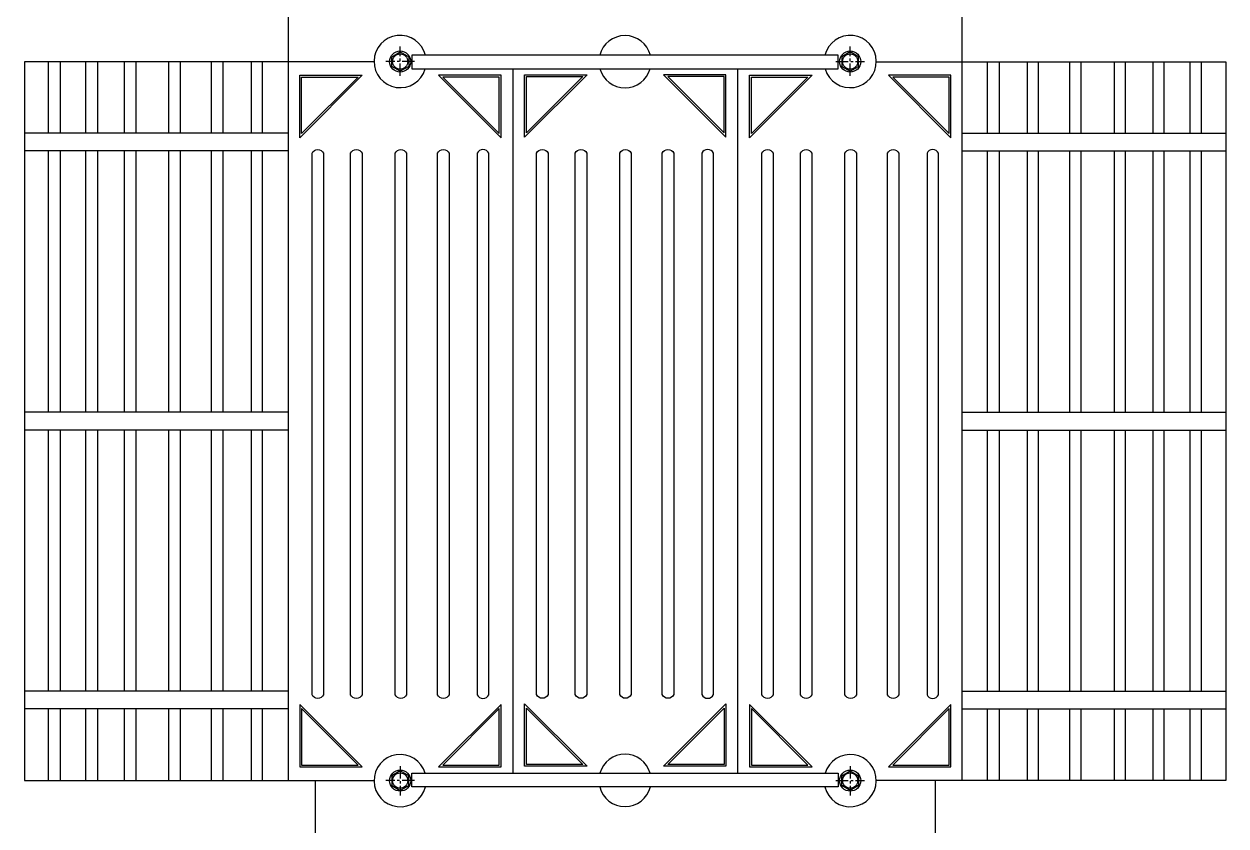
# Model space of a CAD drawing. Header units: millimetres. Extents: x 20927 to 53748, y 38421 to 54891.
# Drawn here: x 31608 to 33163, y 39304 to 40342 of the extents above; entities that cross this region are included whole.
import ezdxf

# ---------------------------------------------------------------- set-up
doc = ezdxf.new("R2010")
doc.units = ezdxf.units.MM
doc.linetypes.add('CENTERX2', pattern=[101.6, 63.5, -12.7, 12.7, -12.7])
doc.layers.add('DETAIL', color=4, linetype='Continuous')
doc.layers.add('TRANS', color=2, linetype='Continuous')

msp = doc.modelspace()

# ---------------------------------------------------------------- linework, layer by layer
at = {"layer": 'DETAIL', "color": 241, "linetype": 'CENTERX2', "ltscale": 0.25}
for p, q in [((32094.7, 40275), (32094.7, 40312.8)), ((32676.7, 40275), (32676.7, 40312.8)), ((32112.9, 40293.4), (32076.1, 40293.4)), ((32658.5, 40293.4), (32695.3, 40293.4)), ((32094.7, 39381.6), (32094.7, 39343.7)), ((32676.7, 39381.6), (32676.7, 39343.7)), ((32112.9, 39363.1), (32076.1, 39363.1)), ((32658.5, 39363.1), (32695.3, 39363.1))]:
    msp.add_line(p, q, dxfattribs=at)
at = {"layer": 'DETAIL', "ltscale": 0.25}
for p, q in [((31639.6, 40200.8), (31639.6, 40293.2)), ((31654.4, 40293.2), (31654.4, 40200.8)), ((31687.7, 40200.8), (31687.7, 40293.2)), ((31702.6, 40293.2), (31702.6, 40200.8)), ((31737.6, 40200.8), (31737.6, 40293.2)), ((31752.5, 40293.2), (31752.5, 40200.8)), ((31795.2, 40200.8), (31795.2, 40293.2)), ((31810, 40293.2), (31810, 40200.8)), ((31850.2, 40200.8), (31850.2, 40293.2)), ((31865.1, 40293.2), (31865.1, 40200.8)), ((31901.5, 40293.2), (31901.5, 40200.8)), ((31916.3, 40200.8), (31916.3, 40293.2)), ((32854.6, 40200.8), (32854.6, 40293.2)), ((32869.5, 40293.2), (32869.5, 40200.8)), ((32905.9, 40293.2), (32905.9, 40200.8)), ((32920.7, 40200.8), (32920.7, 40293.2)), ((32960.9, 40293.2), (32960.9, 40200.8)), ((32975.8, 40200.8), (32975.8, 40293.2)), ((33018.4, 40293.2), (33018.4, 40200.8)), ((33033.3, 40200.8), (33033.3, 40293.2)), ((33068.4, 40293.2), (33068.4, 40200.8)), ((33083.2, 40200.8), (33083.2, 40293.2)), ((33116.5, 40293.2), (33116.5, 40200.8)), ((33131.4, 40200.8), (33131.4, 40293.2)), ((31949.2, 40200.8), (31607.7, 40200.8)), ((32821.7, 40200.8), (33163.2, 40200.8)), ((31949.2, 40177.7), (31607.7, 40177.7)), ((31639.6, 39839.8), (31639.6, 40177.7)), ((31654.4, 40177.7), (31654.4, 39839.8)), ((31687.7, 39839.8), (31687.7, 40177.7)), ((31702.6, 40177.7), (31702.6, 39839.8)), ((31737.6, 39839.8), (31737.6, 40177.7)), ((31752.5, 40177.7), (31752.5, 39839.8)), ((31795.2, 39839.8), (31795.2, 40177.7)), ((31810, 40177.7), (31810, 39839.8)), ((31850.2, 39839.8), (31850.2, 40177.7)), ((31865.1, 40177.7), (31865.1, 39839.8)), ((31901.5, 40177.7), (31901.5, 39839.8)), ((31916.3, 39839.8), (31916.3, 40177.7)), ((32821.7, 40177.7), (33163.2, 40177.7)), ((32854.6, 39839.8), (32854.6, 40177.7)), ((32869.5, 40177.7), (32869.5, 39839.8)), ((32905.9, 40177.7), (32905.9, 39839.8)), ((32920.7, 39839.8), (32920.7, 40177.7)), ((32960.9, 40177.7), (32960.9, 39839.8)), ((32975.8, 39839.8), (32975.8, 40177.7)), ((33018.4, 40177.7), (33018.4, 39839.8)), ((33033.3, 39839.8), (33033.3, 40177.7)), ((33068.4, 40177.7), (33068.4, 39839.8)), ((33083.2, 39839.8), (33083.2, 40177.7)), ((33116.5, 40177.7), (33116.5, 39839.8)), ((33131.4, 39839.8), (33131.4, 40177.7)), ((31949.2, 39839.8), (31607.7, 39839.8)), ((32821.7, 39839.8), (33163.2, 39839.8)), ((31949.2, 39816.7), (31607.7, 39816.7)), ((31639.6, 39478.9), (31639.6, 39816.7)), ((31654.4, 39816.7), (31654.4, 39478.9)), ((31687.7, 39478.9), (31687.7, 39816.7)), ((31702.6, 39816.7), (31702.6, 39478.9)), ((31737.6, 39478.9), (31737.6, 39816.7)), ((31752.5, 39816.7), (31752.5, 39478.9)), ((31795.2, 39478.9), (31795.2, 39816.7)), ((31810, 39816.7), (31810, 39478.9)), ((31850.2, 39478.9), (31850.2, 39816.7)), ((31865.1, 39816.7), (31865.1, 39478.9)), ((31901.5, 39816.7), (31901.5, 39478.9)), ((31916.3, 39478.9), (31916.3, 39816.7)), ((32821.7, 39816.7), (33163.2, 39816.7)), ((32854.6, 39478.9), (32854.6, 39816.7)), ((32869.5, 39816.7), (32869.5, 39478.9)), ((32905.9, 39816.7), (32905.9, 39478.9)), ((32920.7, 39478.9), (32920.7, 39816.7)), ((32960.9, 39816.7), (32960.9, 39478.9)), ((32975.8, 39478.9), (32975.8, 39816.7)), ((33018.4, 39816.7), (33018.4, 39478.9)), ((33033.3, 39478.9), (33033.3, 39816.7)), ((33068.4, 39816.7), (33068.4, 39478.9)), ((33083.2, 39478.9), (33083.2, 39816.7)), ((33116.5, 39816.7), (33116.5, 39478.9)), ((33131.4, 39478.9), (33131.4, 39816.7)), ((31949.2, 39478.9), (31607.7, 39478.9)), ((32821.7, 39478.9), (33163.2, 39478.9)), ((31949.2, 39455.8), (31607.7, 39455.8)), ((31639.6, 39363.4), (31639.6, 39455.8)), ((31654.4, 39455.8), (31654.4, 39363.4)), ((31687.7, 39363.4), (31687.7, 39455.8)), ((31702.6, 39455.8), (31702.6, 39363.4)), ((31737.6, 39363.4), (31737.6, 39455.8)), ((31752.5, 39455.8), (31752.5, 39363.4)), ((31795.2, 39363.4), (31795.2, 39455.8)), ((31810, 39455.8), (31810, 39363.4)), ((31850.2, 39363.4), (31850.2, 39455.8)), ((31865.1, 39455.8), (31865.1, 39363.4)), ((31901.5, 39455.8), (31901.5, 39363.4)), ((31916.3, 39363.4), (31916.3, 39455.8)), ((32821.7, 39455.8), (33163.2, 39455.8)), ((32854.6, 39363.4), (32854.6, 39455.8)), ((32869.5, 39455.8), (32869.5, 39363.4)), ((32905.9, 39455.8), (32905.9, 39363.4)), ((32920.7, 39363.4), (32920.7, 39455.8)), ((32960.9, 39455.8), (32960.9, 39363.4)), ((32975.8, 39363.4), (32975.8, 39455.8)), ((33018.4, 39455.8), (33018.4, 39363.4)), ((33033.3, 39363.4), (33033.3, 39455.8)), ((33068.4, 39455.8), (33068.4, 39363.4)), ((33083.2, 39363.4), (33083.2, 39455.8)), ((33116.5, 39455.8), (33116.5, 39363.4)), ((33131.4, 39363.4), (33131.4, 39455.8))]:
    msp.add_line(p, q, dxfattribs=at)
at = {"layer": 'DETAIL', "color": 241, "ltscale": 0.25}
for points in [[(32094.5, 40280.8), (32083.6, 40287.1), (32083.6, 40299.7), (32094.5, 40306), (32105.5, 40299.7), (32105.5, 40287.1)], [(32676.9, 40280.8), (32687.8, 40287.1), (32687.8, 40299.7), (32676.9, 40306), (32665.9, 40299.7), (32665.9, 40287.1)], [(31967, 40273.3), (32040, 40273.3), (31967, 40200.4)], [(32222.8, 40273.3), (32149.8, 40273.3), (32222.8, 40200.4)], [(32257.9, 40274.1), (32330.9, 40274.1), (32257.9, 40201.1)], [(32513.7, 40274.1), (32440.8, 40274.1), (32513.7, 40201.1)], [(32549.1, 40273.3), (32622.1, 40273.3), (32549.1, 40200.4)], [(32804.9, 40273.3), (32731.9, 40273.3), (32804.9, 40200.4)], [(31967, 39383.2), (32040, 39383.2), (31967, 39456.2)], [(32149.8, 39383.2), (32222.8, 39383.2), (32222.8, 39456.2)], [(32330.9, 39383.9), (32257.9, 39383.9), (32257.9, 39456.9)], [(32513.7, 39383.9), (32440.8, 39383.9), (32513.7, 39456.9)], [(32549.1, 39383.2), (32622.1, 39383.2), (32549.1, 39456.2)], [(32731.9, 39383.2), (32804.9, 39383.2), (32804.9, 39456.2)], [(32094.5, 39375.8), (32083.6, 39369.5), (32083.6, 39356.8), (32094.5, 39350.5), (32105.5, 39356.8), (32105.5, 39369.5)], [(32676.9, 39375.8), (32687.8, 39369.5), (32687.8, 39356.8), (32676.9, 39350.5), (32665.9, 39356.8), (32665.9, 39369.5)]]:
    msp.add_lwpolyline(points, close=True, dxfattribs=at)
at = {"layer": 'DETAIL', "ltscale": 0.25}
for points in [[(32109.6, 40283.9), (32661.3, 40283.9), (32661.3, 40301.5), (32109.6, 40301.5)], [(31964.7, 40275.7), (32045.5, 40275.7), (31964.7, 40194.8)], [(32225.1, 40275.7), (32144.2, 40275.7), (32225.1, 40194.8)], [(32255.6, 40276.4), (32336.5, 40276.4), (32255.6, 40195.5)], [(32516, 40276.4), (32435.2, 40276.4), (32516, 40195.5)], [(32546.8, 40275.7), (32627.7, 40275.7), (32546.8, 40194.8)], [(32807.2, 40275.7), (32726.4, 40275.7), (32807.2, 40194.8)], [(32336.5, 39381.6), (32255.6, 39381.6), (32255.6, 39462.5)], [(32516, 39381.6), (32435.2, 39381.6), (32516, 39462.5)], [(31964.7, 39380.9), (32045.5, 39380.9), (31964.7, 39461.7)], [(32144.2, 39380.9), (32225.1, 39380.9), (32225.1, 39461.7)], [(32546.8, 39380.9), (32627.7, 39380.9), (32546.8, 39461.7)], [(32726.4, 39380.9), (32807.2, 39380.9), (32807.2, 39461.7)], [(32109.6, 39372.6), (32661.3, 39372.6), (32661.3, 39355), (32109.6, 39355)]]:
    msp.add_lwpolyline(points, close=True, dxfattribs=at)
for points in [[(31995.3, 40174.7), (31995.3, 39474.2, -0.644129), (31980.4, 39474.2), (31980.4, 40174.7, -0.644129)], [(32045.2, 40174.7), (32045.2, 39474.2, -0.644129), (32030.3, 39474.2), (32030.3, 40174.7, -0.644129)], [(32102.8, 40174.7), (32102.8, 39474.2, -0.644129), (32087.9, 39474.2), (32087.9, 40174.7, -0.644129)], [(32157.8, 40174.7), (32157.8, 39474.2, -0.644129), (32142.9, 39474.2), (32142.9, 40174.7, -0.644129)], [(32194.2, 40174.7), (32194.2, 39474.2, 0.644129), (32209.1, 39474.2), (32209.1, 40174.7, 0.644129)], [(32286, 40174.9), (32286, 39474.4, -0.644129), (32271.1, 39474.4), (32271.1, 40174.9, -0.644129)], [(32335.9, 40174.9), (32335.9, 39474.4, -0.644129), (32321.1, 39474.4), (32321.1, 40174.9, -0.644129)], [(32393.5, 40174.9), (32393.5, 39474.4, -0.644129), (32378.6, 39474.4), (32378.6, 40174.9, -0.644129)], [(32448.5, 40174.9), (32448.5, 39474.4, -0.644129), (32433.6, 39474.4), (32433.6, 40174.9, -0.644129)], [(32484.9, 40174.9), (32484.9, 39474.4, 0.644129), (32499.8, 39474.4), (32499.8, 40174.9, 0.644129)], [(32577.4, 40174.7), (32577.4, 39474.2, -0.644129), (32562.6, 39474.2), (32562.6, 40174.7, -0.644129)], [(32627.3, 40174.7), (32627.3, 39474.2, -0.644129), (32612.5, 39474.2), (32612.5, 40174.7, -0.644129)], [(32684.9, 40174.7), (32684.9, 39474.2, -0.644129), (32670, 39474.2), (32670, 40174.7, -0.644129)], [(32739.9, 40174.7), (32739.9, 39474.2, -0.644129), (32725.1, 39474.2), (32725.1, 40174.7, -0.644129)], [(32776.3, 40174.7), (32776.3, 39474.2, 0.644129), (32791.2, 39474.2), (32791.2, 40174.7, 0.644129)]]:
    msp.add_lwpolyline(points, format="xyb", close=True, dxfattribs=at)
at = {"layer": 'DETAIL', "color": 241, "ltscale": 0.25}
for centre, radius in [((32094.5, 40293.4), 13.7), ((32094.5, 40293.4), 9.87), ((32676.9, 40293.4), 13.7), ((32676.9, 40293.4), 9.87), ((32094.5, 39363.1), 13.7), ((32094.5, 39363.1), 9.87), ((32676.9, 39363.1), 13.7), ((32676.9, 39363.1), 9.87)]:
    msp.add_circle(centre, radius, dxfattribs=at)
for centre, start, end in [((32094.5, 40293.4), 13.8769, 343.7511), ((32385.5, 40293.2), 14.2944, 165.7056), ((32676.9, 40293.4), 196.2489, 166.1231), ((32385.5, 40293.2), 195.8276, 344.1724), ((32094.5, 39363.1), 16.2489, 346.1231), ((32385.5, 39363.4), 15.8276, 164.1724), ((32676.9, 39363.1), 193.8769, 163.7511), ((32385.5, 39363.4), 194.2944, 345.7056)]:
    msp.add_arc(centre, 33.8, start, end, dxfattribs=at)
at = {"layer": 'TRANS', "ltscale": 0.25}
for p, q in [((32240.4, 40283.9), (32240.4, 39372.6)), ((32531, 40283.9), (32531, 39372.6))]:
    msp.add_line(p, q, dxfattribs=at)
at = {"layer": 'TRANS'}
for points in [[(32821.7, 39363.4), (32821.7, 40356.6), (31949.7, 40356.6), (31949.7, 39363.4)], [(32060.7, 40293.2), (31608.2, 40293.2), (31608.2, 39363.4), (32060.7, 39363.4)], [(31984.3, 39363.4), (31984.3, 39112.3), (32787.1, 39112.3), (32787.1, 39363.4)]]:
    msp.add_lwpolyline(points, dxfattribs=at)
at = {"layer": 'TRANS', "ltscale": 0.25}
msp.add_lwpolyline([(32710.7, 40293.2), (33163.2, 40293.2), (33163.2, 39363.4), (32710.7, 39363.4)], dxfattribs=at)

doc.saveas('drawing.dxf')
